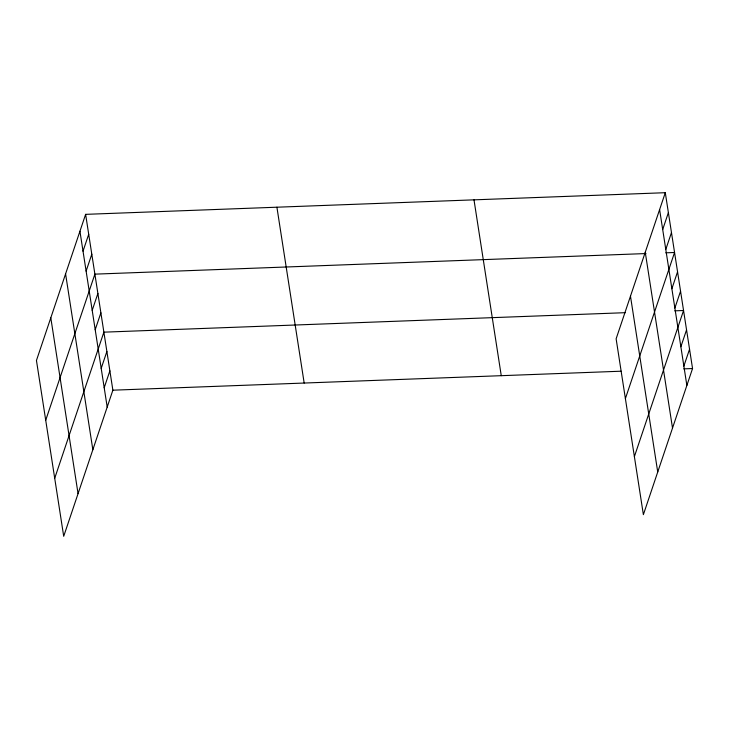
<?xml version="1.0" encoding="UTF-8"?>
<svg xmlns="http://www.w3.org/2000/svg" width="729" height="729" viewBox="0 0 729 729"><rect width="100%" height="100%" fill="white"/><g stroke="black" fill="none" stroke-linecap="round" stroke-linejoin="round"><path stroke-width="1.09" d="M85.621 214.353L36.45 360.463L63.705 536.298L112.877 390.188L85.621 214.353L665.295 192.702L692.55 368.537L643.379 514.647L616.123 338.812L665.295 192.702M83.024 251.168L88.71 234.282M86.113 271.097L91.799 254.211M45.717 420.241L94.888 274.14L645.976 253.555M92.2 310.372L97.886 293.477M95.198 329.708L100.884 312.823M54.711 478.27L103.883 332.16L625.291 312.686M101.194 368.391L106.881 351.506M104.201 387.737L109.879 370.842M662.697 229.526L668.384 212.631M665.787 249.446L671.473 232.56M625.391 398.599L674.562 252.489L665.768 252.817M671.874 288.72L677.56 271.826M674.872 308.057L680.558 291.172M634.385 456.618L683.556 310.508L674.762 310.846M680.868 346.74L686.554 329.854M683.866 366.086L689.552 349.2M112.877 390.188L621.09 371.207M683.756 368.865L692.55 368.537M659.608 209.597L686.864 385.431M645.256 252.234L672.512 428.069M630.476 296.174L657.731 472M473.996 199.846L501.26 375.681M276.911 207.209L304.175 383.044M79.935 231.248L107.199 407.074M65.583 273.885L92.847 449.72M50.802 317.817L78.058 493.651"/></g></svg>
